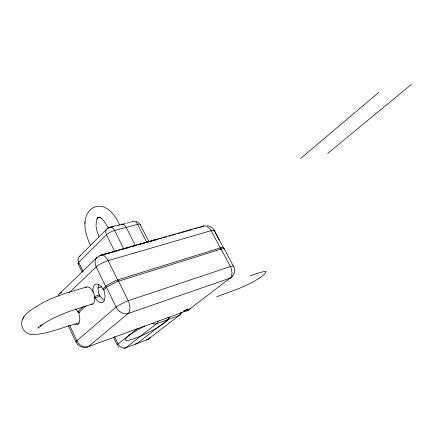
<?xml version="1.0" encoding="UTF-8"?>
<svg xmlns="http://www.w3.org/2000/svg" width="433" height="433" viewBox="0 0 433 433"><rect width="100%" height="100%" fill="white"/><g stroke="black" fill="none" stroke-linecap="round" stroke-linejoin="round"><path stroke-width="0.65" d="M119.66 225.019C115.394 214.871 104.667 201.026 92.278 208.149C80.343 216.863 85.214 234.675 90.751 245.733M84.938 223.352L84.965 222.925M85.009 222.286L85.047 221.815M223.607 248.104L223.428 247.443L222.037 247.454A9.797 1.884 -27.8 0 0 220.473 247.855L117.922 279.842A10.89 2.284 -26.5 0 0 115.622 280.66L107.341 284.984A8.411 1.764 -26.5 0 0 105.874 286.137L103.178 288.584A11.599 6.679 73.1 0 1 104.375 291.701L105.1 296.524L104.196 300.746A8.682 5.007 73 0 1 102.042 302.575C99.552 303.057 97.474 301.032 96.094 299.219A11.621 6.712 73.1 0 1 94.464 296.491L99.606 294.841A11.567 6.733 73.1 0 0 101.235 297.552L104.12 300.28M86.573 286.998C70.947 291.517 55.034 295.896 40.767 303.928C34.104 308.323 25.585 311.939 22.364 319.803C19.631 326.395 24.827 334.222 31.869 334.606C48.225 334.406 63.543 326.677 79.244 322.915M98.865 284.351L97.988 288.54L98.708 293.276A11.588 6.744 73 0 0 99.877 296.334L94.735 297.991M38.829 326.91L37.936 328.154L42.055 324.82L40.361 326.027C55.835 314.856 74.465 309.535 92.473 304.031M214.146 231.319C214.454 228.261 209.918 226.102 207.293 225.625M23.474 317.486L23.885 316.723M22.635 319.034L23.068 318.239M232.819 276L234.421 272.595L234.637 270.154L234.183 267.735L223.596 247.546M233.295 266.858L233.474 266.106L231.947 266.095A9.856 1.678 -27.8 0 0 230.399 266.533L128.206 300.724A10.96 2.035 -26.6 0 0 125.911 301.579L117.576 305.942A8.465 1.575 -26.6 0 0 116.076 307.067L76.858 340.733A7.989 1.375 -26.2 0 0 76.105 341.529L76.013 342.075L76.387 342.243M79.412 256.417L107.108 228.743M59.808 293.466L97.133 257.326M69.377 292.459L96.175 266.896A8.362 1.943 -26.3 0 1 97.62 265.716L101.414 263.421L105.858 261.418A10.825 2.506 -26.3 0 1 108.158 260.644L211.093 230.643A9.748 2.068 -27.8 0 1 212.668 230.28L214.259 230.448L224.115 249.137M74.833 324.333L77.085 324.68A8.335 4.601 72.7 0 0 79.071 323.002L79.872 319.007L79.163 314.396A11.139 6.132 72.7 0 0 78.027 311.397L83.006 306.878M75.705 308.962L76.717 310.201A11.134 6.127 72.7 0 1 78.281 312.87L86.259 305.655M224.029 248.807L222.47 248.721A9.807 1.867 -27.8 0 0 220.906 249.121L118.317 281.271A10.895 2.268 -26.5 0 0 116.017 282.089L107.725 286.419A8.416 1.754 -26.5 0 0 106.258 287.572L103.46 290.105A11.594 6.674 73 0 0 101.793 287.35C100.407 285.547 98.291 283.528 95.817 284.08A8.676 5.001 73.1 0 0 93.696 285.959L92.906 288.773L93.019 292.481M97.782 217.81L97.425 218.129L97.993 217.49L97.014 219.022L97.333 218.346L96.332 221.29L96.029 225.983L96.808 230.313L98.897 236.337M300.637 158.483L378.913 92.251M327.716 153.428L411.35 84.462M137.548 328.441L118.095 343.932A6.398 0.969 -26.7 0 0 117.581 345.106M220.473 247.855L230.399 266.533A10.105 6.847 71.2 0 1 231.395 268.888L232.066 273.288L231.146 276.876A7.567 5.136 71.1 0 1 230.042 278.159L187.96 310.326A7.15 4.557 70.8 0 1 186.683 310.894L185.643 310.91M97.079 218.281L98.242 217.501M97.522 217.983L99.796 217.323L98.978 217.426L100.537 217.685L99.742 217.382L101.912 218.643L101.327 218.2L104.212 221.371L108.488 228.207M184.696 310.975L187.944 309.059L187.013 309.189M186.894 309.232L183.516 311.192L184.555 311.024M216.614 296.859L239.4 288.329L250.344 283.355A17.78 2.641 -28 0 0 254.599 281.022L257.976 278.998A23.052 3.448 -28 0 0 259.335 278.132L260.828 277.142A12.319 1.824 -28 0 0 262.062 276.259L263.648 274.966A30.884 4.622 -27.9 0 0 264.417 274.262L266.171 271.859A17.926 2.668 -28 0 0 265.954 271.486A16.871 2.511 -28 0 0 265.234 271.339L260.271 272.427L250.312 275.729M230.037 278.159L128.228 313.443L88.397 346.573A7.859 4.341 71.8 0 1 87.179 347.125L86.183 347.093M78.027 311.397L78.346 311.295M78.281 312.87L79.239 312.556M79.553 312.447L79.872 312.345M97.826 287.988L101.679 286.781M154.494 239.958L203.889 225.864L206.844 226.21L209.772 228.629A9.959 6.706 73.5 0 1 211.093 230.643L220.906 249.121M100.516 255.318L155.517 239.676L100.992 255.134A8.227 4.833 74.1 0 0 99.693 255.898M103.574 254.793L105.511 254.241M106.805 253.873L110.042 252.953M112.629 252.217L114.566 251.66M115.86 251.292L119.097 250.371M121.678 249.635L123.622 249.083M124.915 248.715L128.146 247.795M132.677 246.501L135.908 245.581M138.495 244.845L140.438 244.293M141.732 243.925L144.963 243.005M147.55 242.269L149.493 241.717M150.787 241.349L158.543 239.135M159.837 238.767L161.78 238.215M163.073 237.847L166.304 236.927M168.892 236.191L170.835 235.633M172.128 235.265L175.36 234.345M177.947 233.609L179.89 233.057M181.183 232.689L184.415 231.769M185.708 231.401L192.176 229.555M194.763 228.819L196.701 228.267M197.995 227.899L201.875 226.795M110.069 227.152L115.909 225.625M78.665 263.946A6.23 1.521 -26 0 1 78.709 262.328L106.502 234.805A6.479 4.92 45.2 0 1 108.764 227.866L113.928 226.513M116.504 225.842L120.374 224.83A6.408 3.913 75.2 0 1 126.214 227.379L135.318 245.451M121.641 224.5L125.429 223.509M126.69 223.179L130.479 222.189M100.992 255.134C103.417 254.599 105.484 256.596 106.805 258.382A10.998 6.457 74 0 1 108.158 260.644L118.317 281.271M85.783 347.455C82.075 347.953 78.2 345.989 76.376 342.73M91.098 304.183L92.05 304.161A7.464 4.206 74.6 0 0 94.091 302.326L94.762 298.819L94.102 294.462A9.991 5.624 74.6 0 0 92.061 290.018L89.517 287.409L86.995 286.852A7.453 4.2 74.7 0 0 85.534 287.821M136.319 221.247L139.513 223.423M119.059 347.201L117.965 346.075M214.259 230.448L219.222 239.947M140.173 224.467L148.947 241.728M146.727 242.345L137.591 224.364A6.338 3.935 75.2 0 0 131.74 221.858A6.338 4.714 46.1 0 1 132.184 221.772M123.594 248.493L114.588 230.464A6.479 3.892 75.2 0 0 108.764 227.866M114.615 251.167L106.502 234.805A6.5 1.678 -26.5 0 1 114.588 230.464L137.591 224.364A6.349 1.608 -26.9 0 1 140.097 225.046M117.922 279.842L128.206 300.724A11.171 6.603 72.2 0 1 129.256 303.349L130.052 308.199L129.267 312.085A8.368 4.958 72.1 0 1 128.228 313.443A10.083 7.956 50.5 0 1 116.109 307.057L105.874 286.137M106.258 287.572L96.175 266.896A9.948 7.767 46.6 0 1 99.677 255.865M83.12 271.459L78.709 262.328A6.186 4.887 45 0 1 80.192 255.871M114.566 336.625L118.095 343.932A6.371 5.131 53.7 0 0 125.749 347.802L147.994 339.396L179.17 315.495A6.538 4.952 53.1 0 0 181.654 312.583M78.021 263.578L82.129 272.092M113.749 337.664L117.251 344.939M69.513 325.118L76.858 340.733A9.45 7.832 51.3 0 0 88.413 346.606L187.96 310.326A8.628 6.468 52.9 0 0 190.352 308.448M68.376 325.811L76.013 342.075M169.335 317.21A6.625 4.108 70.9 0 1 167.977 319.592L136.985 343.558A6.333 3.729 70.7 0 1 135.28 344.013M180.648 312.561A6.555 4.124 70.7 0 1 179.17 315.495L156.529 323.781L125.749 347.802A6.398 3.708 70.8 0 1 124.049 348.256M146.278 339.856A6.262 3.751 70.6 0 0 147.994 339.396A6.241 4.915 53.8 0 0 150.137 337.442M157.98 320.804A6.701 4.086 71 0 1 156.529 323.781A6.679 5.18 52.9 0 1 151.934 323.213M167.75 317.611A24.167 3.691 -26.9 0 1 151.886 330.639A24.167 3.691 -26.9 0 1 125.716 340.192A24.167 3.691 -26.9 0 1 144.914 325.952M232.77 275.669A9.153 6.49 52.2 0 1 230.053 278.192M203.104 226.459A9.023 6.365 49.6 0 0 202.509 226.583A7.453 5.023 73.6 0 1 203.889 225.864M58.114 296.102A9.326 7.659 46.5 0 1 61.632 292.253"/></g></svg>
